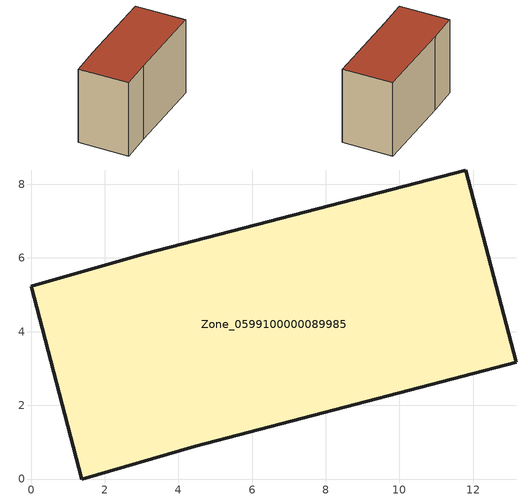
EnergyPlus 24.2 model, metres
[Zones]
Zone_0599100000089985
 floor ground (C_G): 4.46,0.89 1.37,0 0,5.22 3.08,6.12 11.8,8.39 13.18,3.17 z0
 wall outside (C_F): 3.08,6.12 0,5.22 1.37,0 4.46,0.89 13.18,3.17 11.8,8.39 3.08,6.12 z0:8.32
 roof outside (C_R): 11.8,8.39 3.08,6.12 0,5.22 1.37,0 4.46,0.89 13.18,3.17 z8.32
[BUILDING]
Pand.0599100000089985: North Axis=0; Terrain=City; Loads Convergence Tolerance Value=0.04; Temperature Convergence Tolerance Value=0.4; Solar Distribution=FullExterior; Maximum Number of Warmup Days=25; Minimum Number of Warmup Days=1
[Site:Location]
Rotterdam.The.Hague.AP_ZH_NLD Design_Conditions: Latitude=51.96; Longitude=4.45; Time Zone=1; Elevation=-4.5
[SITE:GROUNDTEMPERATURE:BUILDINGSURFACE]
18, 18, 18, 18, 18, 18, 18, 18, 18, 18, 18, 18
[MATERIAL] Thermal Absorptance=0.9; Solar Absorptance=0.7; Visible Absorptance=0.7
Name | Roughness | Thickness | Conductivity | Density | Specific Heat
G.TI.1975-1991 | MediumSmooth | 0.15 | 0.288461 | 540 | 1210
F.TI.1975-1991 | Rough | 0.3 | 0.230769 | 1920 | 840
R.TI.1975-1991 | MediumRough | 0.2 | 0.153846 | 1500 | 1000
[CONSTRUCTION]
C_G: G.TI.1975-1991
C_F: F.TI.1975-1991
C_R: R.TI.1975-1991
[ZONE]
Zone_0599100000089985: Type=1; Multiplier=1; Ceiling Height=Autocalculate; Volume=Autocalculate; Floor Area=autocalculate; Part of Total Floor Area=Yes
[ZONEINFILTRATION:DESIGNFLOWRATE]
Infil_Zone_0599100000089985: Zone or ZoneList or Space or SpaceList=Zone_0599100000089985; Schedule=AlwaysOn; Design Flow Rate Calculation Method=Flow/Area; Flow Rate per Floor Area=0.003; Constant Term Coefficient=1; Temperature Term Coefficient=0; Velocity Term Coefficient=0; Velocity Squared Term Coefficient=0
[HVACTEMPLATE:ZONE:IDEALLOADSAIRSYSTEM]
Zone_0599100000089985: Maximum Heating Supply Air Temperature=50; Minimum Cooling Supply Air Temperature=13; Maximum Heating Supply Air Humidity Ratio=0.0156; Minimum Cooling Supply Air Humidity Ratio=0.0077; Heating Limit=NoLimit; Cooling Limit=NoLimit; Dehumidification Control Type=ConstantSensibleHeatRatio; Cooling Sensible Heat Ratio=0.7; Dehumidification Setpoint=60; Humidification Control Type=None; Humidification Setpoint=30; Outdoor Air Method=None; Outdoor Air Flow Rate per Person=0.00944; Outdoor Air Flow Rate per Zone Floor Area=0; Outdoor Air Flow Rate per Zone=0; Demand Controlled Ventilation Type=None; Outdoor Air Economizer Type=NoEconomizer; Heat Recovery Type=None; Sensible Heat Recovery Effectiveness=0.7; Latent Heat Recovery Effectiveness=0.65
[ZONECONTROL:THERMOSTAT]
ThermostatControl_Zone_0599100000089985: Zone or ZoneList=Zone_0599100000089985; Control Type Schedule=DualSetpointControlType; Control 1=Thermostat_Zone_0599100000089985; Temperature Difference Between Cutout And Setpoint=0
[THERMOSTATSETPOINT:DUALSETPOINT]
Thermostat_Zone_0599100000089985: Heating Setpoint Temperature Schedule=HeatingSetpoint_Zone_0599100000089985; Cooling Setpoint Temperature Schedule=CoolingSetpoint_Zone_0599100000089985
[SCHEDULE:COMPACT]
HeatingSetpoint_Zone_0599100000089985: Through: 12/31, For: AllDays, Until: 24:00, 21
CoolingSetpoint_Zone_0599100000089985: Through: 12/31, For: AllDays, Until: 24:00, 24
DualSetpointControlType: Through: 12/31, For: AllDays, Until: 24:00, 4
AlwaysOn: Through: 12/31, For: AllDays, Until: 24:00, 1
